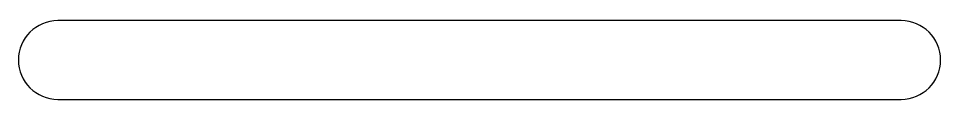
# Model space of a CAD drawing. Extents: x -13 to 287, y -13 to 13.
import ezdxf

# ---------------------------------------------------------------- set-up
doc = ezdxf.new("R2010")
doc.units = 0
doc.layers.get('0').update_dxf_attribs({"linetype": 'CONTINUOUS'})

msp = doc.modelspace()

# ---------------------------------------------------------------- linework, layer by layer
msp.add_lwpolyline([(0, -12.8), (274.4, -12.8, 1), (274.4, 12.8), (0, 12.8, 1)], format="xyb", close=True)

doc.saveas('drawing.dxf')
